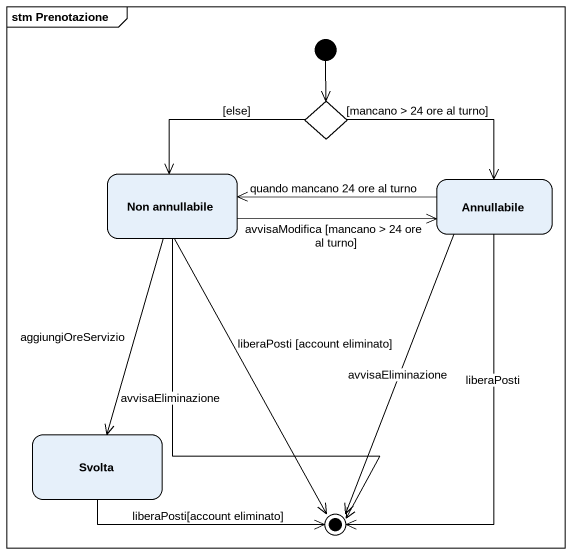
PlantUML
@startuml
mainframe stm Prenotazione
hide empty description
state choice1 <<choice>>
state "Non annullabile" as Non_annullabile
state Annullabile
state Svolta
[*] --> choice1
choice1 -left-> Non_annullabile : [else]
choice1 -right-> Annullabile : [mancano > 24 ore al turno]
Non_annullabile -right-> Annullabile : avvisaModifica [mancano > 24 ore al turno]
Non_annullabile --> Svolta : aggiungiOreServizio
Annullabile -left-> Non_annullabile : quando mancano 24 ore al turno
Non_annullabile --> [*] : avvisaEliminazione
Non_annullabile --> [*] : liberaPosti [account eliminato]
Annullabile --> [*] : liberaPosti
Annullabile --> [*] : avvisaEliminazione
Svolta -right-> [*] : liberaPosti[account eliminato]
@enduml
